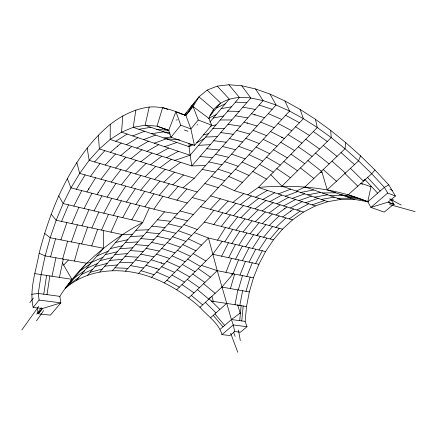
<?xml version="1.0" encoding="UTF-8"?>
<svg xmlns="http://www.w3.org/2000/svg" width="437" height="437" viewBox="0 0 437 437"><rect width="100%" height="100%" fill="white"/><g stroke="black" fill="none" stroke-linecap="round" stroke-linejoin="round"><path stroke-width="0.66" d="M247.752 194.826L258.278 187.44C295.221 184.19 333.289 187.397 367.779 201.736L370.882 207.417L388.264 202.063L395.425 196.027L388.799 184.867L374.946 169.993L360.563 155.883L345.771 142.653L330.689 130.412L315.427 119.296L300.126 109.43L284.929 100.974L270 94.086L255.53 88.951L241.732 85.772L228.868 84.762L217.227 86.127L207.138 90.093L198.961 96.85L193.083 106.557L198.245 120.017L190.882 128.926L180.765 125.179L175.925 111.604L168.682 130.379L170.998 137.234L194.46 145.472L190.882 128.926L185.911 115.45C174.161 110.78 162.116 105.918 149.214 107.06C134.798 108.873 121.683 115.57 110.271 124.343L110.184 139.474L99.363 148.957L89.17 160.352L79.687 173.407L70.991 187.877L63.136 203.56L56.182 220.248L50.173 237.755L45.153 255.907L41.165 274.529L38.248 293.446L39.117 300.082L33.163 307.435L42.422 308.544L60.858 302.868L59.853 296.368C79.949 264.538 110.058 240.405 142.768 222.438L149.285 207.957M161.248 263.418L161.264 262.561M122.824 115.827L121.513 132.165L110.184 139.474L191.848 165.923L205.548 165.552M227.71 111.49L227.77 110.834M65.064 288.775L65.971 287.836C89.438 267.701 123.633 266.909 151.524 277.375C169.441 284.116 185.752 294.576 199.988 307.315C207.526 315.995 218.784 323.074 221.952 334.611L229.938 335.518L234.674 331.525L240.416 332.213L246.992 326.718L245.124 321.392L246.534 306.506L249.325 291.916L253.46 277.785L258.895 264.276L265.581 251.559L273.458 239.804L282.46 229.185L292.511 219.877L303.513 212.06L315.345 205.925L327.87 201.654L340.926 199.419L354.303 199.403L367.779 201.736L384.374 187.38L388.799 184.867M239.711 320.66L241.153 305.671L237.296 305.092M241.748 320.938L243.18 305.987M345.771 142.653L345.022 148.755L304.993 186.949L296.455 191.073M43.744 294.188L46.612 275.376M47.01 294.631L49.851 275.884M135.863 109.955L133.219 127.32L121.513 132.165L190.084 155.255L191.848 165.923L250.811 98.025L263.101 100.608L276.091 105.017L289.573 111.08L303.36 118.635L317.295 127.522L331.224 137.606L345.022 148.755L358.558 160.843L371.718 173.757L384.374 187.38L387.701 193.05L395.425 196.027M33.163 307.435C29.115 289.218 36.047 271.093 39.15 253.247C44.099 233.62 50.55 214.398 58.749 195.885C71.155 169.097 87.253 143.287 110.271 124.343M239.793 305.458L242.622 290.736M235.013 304.715L237.865 289.895M59.416 277.369L63.294 259.108M51.998 276.217L55.92 257.808M371.128 186.162L367.741 201.757L348.245 194.733L345.875 195.885M254.842 115.144L255.006 114.385M149.214 107.06L145.122 125.222L133.219 127.32L189.095 146.717L193.176 144.554M50.566 256.863L55.57 238.815M62.649 258.994L67.604 241.186M74.427 261.069L79.326 243.496M230.419 288.578L234.642 274.075M238.285 289.971L242.469 275.621M245.987 291.326L250.139 277.129M156.069 268.613L156.173 268.263M60.896 239.864L66.888 222.57M71.411 241.934L77.382 224.847M81.686 243.961L87.635 227.076M91.726 245.938L97.653 229.256M225.934 272.366L231.473 258.322M233.019 273.759L238.531 259.851M239.968 275.124L245.452 261.353M246.785 276.468L252.247 262.834M360.563 155.883L358.558 160.843L327.215 189.795L321.654 171.053M61.568 221.417L68.522 204.833M71.892 223.657L78.851 207.285M81.992 225.853L88.951 209.678M91.863 227.994L98.822 212.021M101.526 230.091L108.48 214.31M110.976 232.145L117.924 216.55M221.625 256.18L228.414 242.748M73.848 206.095L81.724 190.63M228.671 257.71L235.439 244.414M235.587 259.212L242.338 246.047M84.051 208.515L91.95 193.252M242.377 260.687L249.106 247.653M249.041 262.134L255.754 249.232M255.585 263.555L262.282 250.778M94.026 210.885L101.952 195.82M194.46 145.472L211.672 125.19L208.99 118.471C215.015 100.668 233.817 95.419 250.811 98.025L241.732 85.772M103.788 213.196L111.725 198.327M113.33 215.457L121.284 200.774M122.666 217.675L130.63 203.172M131.805 219.838L139.78 205.521M76.388 189.265L85.111 174.898M188.822 111.845L194.809 102.018M186.293 114.98L192.34 105.082M86.865 191.952L95.632 177.793M247.058 123.403L247.429 122.813M217.544 240.17L225.508 227.508M97.101 194.574L105.912 180.618M224.776 241.885L232.73 229.359M231.867 243.567L239.815 231.178M107.103 197.142L115.952 183.382M238.831 245.217L246.763 232.959M210.197 297.247L209.165 298.837L219.866 309.451M116.887 199.649L125.769 186.08M245.66 246.834L253.58 234.707M252.368 248.429L260.277 236.422M126.446 202.102L135.361 188.718M258.955 249.986L266.849 238.11M135.798 204.5L144.734 191.297M144.947 206.848L153.906 193.82M36.757 314.137L41.313 307.599M153.895 209.143L162.881 196.289M36.462 320.867L43.673 310.625M21.85 329.973L38.729 306.359M176.756 289.731L212.775 254.258L222.171 241.268M90.47 176.373L100.024 163.531M100.996 179.268L110.616 166.634M29.869 302.639L33.463 297.925M213.759 224.492L222.804 212.775M111.277 182.098L120.956 169.66M221.297 226.426L230.348 214.851M228.688 228.322L237.733 216.883M121.322 184.856L131.051 172.615M151.524 277.375L204.401 222.094L213.824 210.306M235.936 230.184L244.982 218.877M184.261 115.133L198.961 96.85L213.748 109.436L212.901 110.446M170.998 137.234L180.765 125.179M243.043 232.003L252.083 220.827M131.133 187.555L140.911 175.499M250.019 233.795L259.054 222.744M140.725 190.193L150.547 178.318M256.863 235.548L265.887 224.623M70.657 280.827L71.919 279.319L62.458 263.03M263.577 237.269L272.595 226.47M65.971 287.836L86.57 263.211L91.502 262.457M209.793 115.942L220.625 102.995L207.138 90.093M150.099 192.772L159.958 181.076M76.3 280.483L103.482 248.249L103.372 230.496M174.756 160.39L190.084 155.255L189.095 146.717L191.264 144.144M209.831 122.131L229.294 99.046L217.227 86.127M270.17 238.963L279.177 228.283M199.988 307.315L221.898 287.076L233.211 273.797M87.657 275.195L122.316 234.609L132.482 234.281M190.084 155.255L239.454 97.446L228.868 84.762M159.265 195.295L169.163 183.769M374.946 169.993L371.718 173.757L348.245 194.733M365.157 179.186L363.475 181.126L350.452 168.338M99.789 271.929L142.768 222.438L63.136 203.56L58.749 195.885M168.229 197.764L178.159 186.402M112.446 270.612L164.509 211.863L177.362 213.879M183.037 187.834L194.257 178.291L263.101 100.608L255.53 88.951M176.958 200.162L186.91 188.964M94.627 161.952L104.869 150.661M125.419 271.148L276.091 105.017L270 94.086M184.25 115.204L185.845 113.467M63.665 265.112L68.401 260.01M138.502 273.436L289.573 111.08L284.929 100.974M105.219 165.055L115.548 153.961M210.306 209.339L220.341 198.753M115.559 168.081L125.965 157.183M221.171 184.594L234.423 190.707L303.36 118.635L300.126 109.43M68.44 283.935L74.569 277.555M66.058 286.972L71.002 281.821M218.156 211.497L228.196 201.053M225.88 213.622L235.936 203.314M125.654 171.036L136.136 160.324M164.323 282.843L208.471 238.018L265.581 251.559M233.451 215.703L243.513 205.532M135.519 173.921L146.067 163.394M240.874 217.746L250.936 207.706M270.825 174.702L281.909 186.173L331.224 137.606L330.689 130.412M248.145 219.745L258.212 209.836M145.155 176.745L155.763 166.393M255.279 221.706L265.346 211.923M262.271 223.629L272.338 213.972M154.578 179.498L165.235 169.321M188.686 297.925L217.265 270.656L253.46 277.785M269.132 225.519L279.194 215.976M210.984 114.166L212.393 112.833M275.862 227.371L285.918 217.948M163.782 182.196L174.494 172.183M231.697 274.638L233.178 273.267M172.79 184.829L183.545 174.98M196.994 125.146L197.579 124.616M210.541 317.786L226.628 303.409L246.534 306.506M91.147 262.511L92.365 261.43M220.226 329.23L231.43 319.545L240.459 312.87L239.454 313.733M221.952 334.611L233.254 324.959L246.992 326.718M387.701 193.05L370.882 207.417L384.243 212.109L393.813 204.123L390.738 198.873M110.31 152.344L121.24 143.052M185.07 114.128L186.566 112.861M190.707 107.114L192.275 105.798M120.727 155.561L131.755 146.461M130.898 158.707L142.014 149.782M232.855 202.413L243.819 193.607M240.405 204.625L251.379 195.945M140.829 161.777L152.027 153.026M247.801 206.788L258.786 198.234M255.05 208.908L266.04 200.479M150.525 164.776L161.805 156.195M262.151 210.989L273.152 202.675M269.121 213.027L280.122 204.833M160.002 167.704L171.353 159.287M275.955 215.031L286.956 206.947M169.266 170.567L180.678 162.307M282.657 216.992L293.659 209.017M289.228 218.915L300.23 211.049M68.472 284.842L78.791 277.528M74.252 277.932L84.549 270.7M80.162 270.869L90.426 263.724M115.745 141.277L127.14 134.061M126.402 144.723L137.917 137.688M136.792 148.094L148.422 141.227M255.601 197.251L267.389 190.39M146.936 151.377L158.664 144.674M262.828 199.485L274.638 192.739M269.919 201.675L281.734 195.039M156.839 154.583L168.66 148.039M276.867 203.828L288.693 197.295M283.684 205.931L295.51 199.501M166.508 157.719L178.411 151.322M290.365 207.996L302.196 201.665M196.672 142.697L204.243 138.676M296.92 210.022L308.757 203.789M208.438 118.4L216.146 114.636M216.484 107.944L225.224 103.869M81.309 274.545L92.66 269.339M86.428 268.471L97.768 263.358M91.644 262.282L102.974 257.262M96.965 255.978L108.278 251.057M97.964 192.438L98.456 192.236M132.695 135.929L144.543 131.247M278.276 193.919L290.769 189.161M143.626 139.611L155.605 135.088M285.306 196.197L297.81 191.532M292.195 198.425L304.709 193.853M154.277 143.199L166.377 138.829M298.952 200.616L311.472 196.131M305.572 202.757L318.098 198.36M164.656 146.695L176.87 142.473M312.067 204.86L324.593 200.55M281.428 137.502L282.51 137.196M90.148 272.284L102.28 269.061M95.069 266.515L107.202 263.391M100.084 260.649L112.216 257.622M105.186 254.673L117.313 251.745M203.232 134.946L208.515 133.673M110.381 248.587L122.507 245.769M115.674 242.393L127.795 239.684M210.11 126.217L215.998 124.911M290.43 211.202L291.026 211.076M213.272 118.045L223.651 115.952M300.612 192.471L313.64 189.953M307.643 194.842L320.687 192.395M314.531 197.158L327.581 194.787M221.204 108.644L231.473 106.792M321.282 199.43L334.332 197.131M138.917 129.297L150.907 127.271M151.601 133.7L163.755 131.827M163.908 137.972L171.031 136.972M31.54 294.309L38.248 293.446L59.853 296.368M176.051 120.011L177.34 119.88M104.793 266.166L117.466 264.948M109.758 260.447L122.442 259.332M114.811 254.629L127.506 253.618M119.957 248.702L132.657 247.806M125.195 242.672L137.901 241.885M198.567 145.324L210.301 144.674M130.526 236.532L143.238 235.865M135.956 230.283L148.673 229.736M205.625 137.06L217.304 136.606M212.835 128.615L224.454 128.374M322.298 192.957L335.665 192.793M330.061 195.65L343.438 195.547M337.648 198.283L351.026 198.24M220.21 119.984L231.757 119.962M227.743 111.162L239.219 111.375M235.439 102.143L246.839 102.597M88.29 188.992L89.088 189.024M114.947 267.794L127.926 268.378M119.94 262.156L132.946 262.85M125.026 256.415L138.048 257.218M130.199 250.581L143.243 251.493M135.465 244.638L148.525 245.67M199.999 156.539L212.584 157.61M156.604 129.292L168.677 130.335L157.025 126.156L145.122 125.222L170.108 134.083M140.823 238.591L153.906 239.738M166.082 138.726L179.705 139.949M164.438 132.067L169.851 132.564M146.28 232.429L159.374 233.708M206.783 148.722L219.341 149.989M151.836 226.164L164.946 227.562M213.709 140.747L226.235 142.211M157.495 219.778L170.616 221.313M320.397 172.249L322.069 172.451M39.117 300.082L60.858 302.868L50.43 315.153L38.117 313.755L37.369 307.916M220.783 132.602L233.271 134.274M194.323 232.631L208.471 238.018L217.265 270.656L231.43 319.545L245.124 321.392M34.769 273.611L71.919 279.319M228.005 124.288L240.448 126.167M226.628 303.409L211.464 301.12L213.447 301.432M235.379 115.794L247.779 117.897M343.023 195.399L356.494 197.688M347.71 197.065L361.186 199.37M86.57 263.211L45.153 255.907L39.15 253.247M221.898 287.076L249.325 291.916M130.455 265.592L143.576 267.985M242.912 107.12L255.263 109.452M284.094 208.607L285.05 208.788M135.585 259.939L148.733 262.446M103.482 248.249L50.173 237.755L44.629 233.391M391.12 199.474L393.639 199.971M140.801 254.187L153.977 256.803M202.134 169.403L215.283 172.063M146.105 248.336L159.319 251.067M151.508 242.382L164.749 245.233M208.766 161.925L221.903 164.76M122.316 234.609L56.182 220.248L51.178 214.212M212.775 254.258L258.895 264.276M157.009 236.319L170.272 239.296M215.528 154.294L228.66 157.315M162.608 230.146L175.898 233.249M339.686 194.219L346.164 195.743M168.305 223.859L181.623 227.093M222.428 146.504L235.548 149.716M174.112 217.457L187.457 220.827M164.509 211.863L70.991 187.877L67.298 178.602M204.401 222.094L273.458 239.804M229.474 138.556L242.579 141.97M179.995 210.973L193.356 214.485M187.233 202.992L79.687 173.407L76.786 162.564M200.627 206.674L282.46 229.185M236.663 130.439L249.751 134.061M389.624 204.549L415.15 211.65M192.187 197.529L205.598 201.331M244.004 122.158L257.071 125.993M197.218 191.98L89.17 160.352L87.16 148.001M210.639 195.913L292.511 219.877M388.897 202.866L394.627 204.571M141.031 270.721L154.07 274.709M204.855 183.562L218.298 187.681M194.257 178.291L99.363 148.957L98.352 135.17M234.423 190.707L303.513 212.06M251.504 113.696L264.538 117.755M176.772 112.309L181.863 113.893M180.268 113.658L185.381 115.248M146.078 265.297L159.161 269.389M211.322 176.428L224.776 180.716M151.213 259.775L164.339 263.975M315.345 205.925L258.278 187.44L317.295 127.522L315.427 119.296M156.435 254.165L169.6 258.475M259.163 105.055L272.169 109.343M184.37 130.046L188.085 131.275M217.954 169.119L231.419 173.576M161.75 248.456L174.953 252.881M201.479 265.385L217.265 270.656M281.909 186.173L327.87 201.654M167.153 242.644L180.399 247.189M224.711 161.668L238.192 166.3M304.993 186.949L340.926 199.419M361.06 183.278L370.997 186.757M172.653 236.734L185.938 241.399M327.215 189.795L354.303 199.403M231.61 154.059L245.097 158.877M178.252 230.72L191.57 235.505M185.141 115.171L185.911 115.45L193.083 106.557L208.99 118.471M362.513 199.851L368.298 201.932M162.897 128.26L169.075 130.499M168.682 130.379L157.025 126.156L162.657 107.497L167.912 109.518M183.944 224.602L197.305 229.512M238.646 146.302L252.144 151.306M388.264 202.063L393.813 204.123M360.7 183.551L362.612 184.288M198.245 120.017L211.672 125.19M245.829 138.382L259.327 143.587M253.16 130.302L266.657 135.71M260.643 122.049L274.136 127.67M268.285 113.625L281.772 119.459M156.637 272.027L169.49 277.599M228.748 176.45L242.344 182.42M161.712 266.728L174.609 272.398M166.863 261.337L179.815 267.116M235.379 169.321L249.008 175.456M172.102 255.858L185.102 261.747M177.433 250.292L190.483 256.284M242.147 162.051L255.798 168.354M182.852 244.622L195.951 250.734M188.363 238.864L201.512 245.086M249.041 154.638L262.719 161.122M256.071 147.083L269.776 153.742M263.249 139.37L276.971 146.22M270.563 131.51L284.312 138.545M389.46 198.884L401.292 205.057M278.03 123.48L291.796 130.723M285.651 115.292L299.432 122.737M166.896 280.232L179.361 287.169M252.848 171.441L266.494 179.104M171.976 275.075L184.496 282.105M177.138 269.831L189.718 276.965M259.627 164.356L273.316 172.178M182.387 264.5L195.028 271.738M187.724 259.086L200.425 266.423M266.537 157.134L280.264 165.115M193.149 253.58L205.903 261.026M390.039 189.128L392.355 190.488M273.578 149.771L287.349 157.921M280.756 142.26L294.571 150.59M288.081 134.607L301.934 143.118M295.549 126.801L309.44 135.492M276.845 168.589L290.441 177.772M283.87 161.461L297.526 170.796M291.026 154.19L304.742 163.684M181.983 284.585L193.979 292.872M187.309 279.336L199.381 287.721M192.728 273.999L204.866 282.482M298.324 146.783L312.1 156.441M198.234 268.575L210.448 277.162M305.763 139.228L319.6 149.055M313.345 131.526L327.247 141.522M129.172 148.269L129.581 148.575M117.313 146.062L117.722 146.373M300.421 167.945L313.875 178.476M307.899 160.576L321.441 171.255M315.53 153.065L329.154 163.897M323.309 145.401L337.02 156.386M191.324 295.412L202.664 304.846M197.398 289.611L208.831 299.148M203.587 283.706L215.113 293.347M323.216 169.561L336.452 181.268M332.011 161.171L345.367 173.03M341.002 152.589L354.483 164.607M344.88 173.478L357.816 186.184M205.363 302.349L215.998 312.908M124.332 158.456L124.758 158.882M367.577 177.46L380.157 191.029M365.108 179.662L377.644 193.198M214.9 313.892L224.667 325.39M213.261 315.356L222.996 326.838M257.77 234.063L258.021 234.532M233.5 332.082L235.144 336.408M230.687 333.322L237.761 352.238M231.43 319.545L233.254 324.959L234.674 331.525M211.863 296.346L213.365 301.41M237.772 305.146L240.121 313.116M232.058 273.567L232.386 274.769M238.465 330.088L240.323 340.62M167.753 138.879L167.824 139.332M189.046 143.418L189.095 146.717M42.422 308.544L38.117 313.755L42.422 308.544"/></g></svg>
